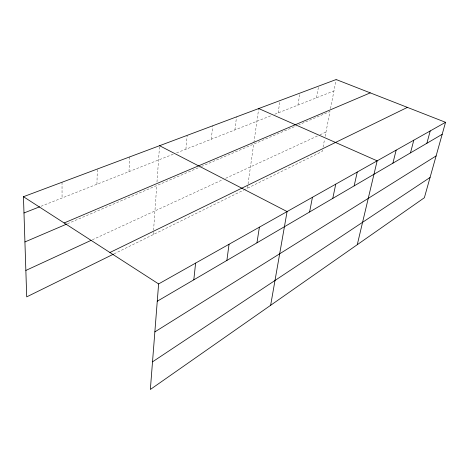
<?xml version="1.0" encoding="UTF-8"?>
<svg xmlns="http://www.w3.org/2000/svg" width="469" height="469" viewBox="0 0 469 469"><rect width="100%" height="100%" fill="white"/><g stroke="black" fill="none" stroke-linecap="round" stroke-linejoin="round"><path stroke-width="0.35" stroke-dasharray="2.35 1.76" d="M96.936 184.253L97.306 169.033M128.987 171.631L129.708 156.892M153.263 234.582L153.515 230.994M153.568 230.279L156.734 185.577M156.986 182.025L159.56 145.707M185.9 149.218L187.16 135.365M211.279 139.229L212.75 125.774M234.893 129.931L236.54 116.863M247.444 188.227L247.949 184.669M248.048 183.954L253.682 144.112M253.881 142.687L258.712 108.55M278.111 112.912L280.04 100.559M297.926 105.109L299.967 93.091M316.505 97.798L318.639 86.097M322.496 149.986L322.221 151.423L244.226 189.81M323.053 147.119L324.583 139.223M325.14 136.356L329.965 111.493L298.859 124.795M330.51 108.656L336.162 79.531M114.061 253.876L243.587 190.121M92.334 239.788L223.086 179.498M225.706 178.284L319.377 135.095M320.04 134.791L325.978 132.053M67.483 223.748L200.744 166.753M201.406 166.472L296.226 125.921M40.979 206.284L173.225 154.213M176.561 152.9L271.487 115.521M274.799 114.219L333.951 90.927M62.025 182.259L62.06 197.982"/><path stroke-width="0.7" d="M445.55 122.303L158.616 283.933L150.35 389.469L424.369 197.736L445.55 122.303L336.162 79.531L23.45 196.71L26.715 296.865L113.404 254.198M193.808 279.823L195.608 263.097M226.885 260.442L229.036 244.267M256.959 242.825L259.392 227.166M270.642 305.301L287.081 211.572L159.56 145.707M309.599 211.982L312.442 197.285M332.767 198.41L335.751 184.153M354.159 185.876L357.255 172.041M357.272 244.683L377.152 160.838L258.712 108.55M392.899 163.183L396.153 150.133M410.486 152.876L413.793 140.196M426.872 143.274L430.22 130.939M152.513 361.851L430.055 177.475M154.858 331.894L436.111 155.925M157.262 301.233L442.179 134.31M109.916 252.51L407.403 107.389M25.854 270.443L91.021 240.392M24.927 241.945L66.815 224.03M64.142 222.968L370.27 92.868M23.978 212.973L39.619 206.817M23.45 196.71L158.616 283.933"/></g></svg>
